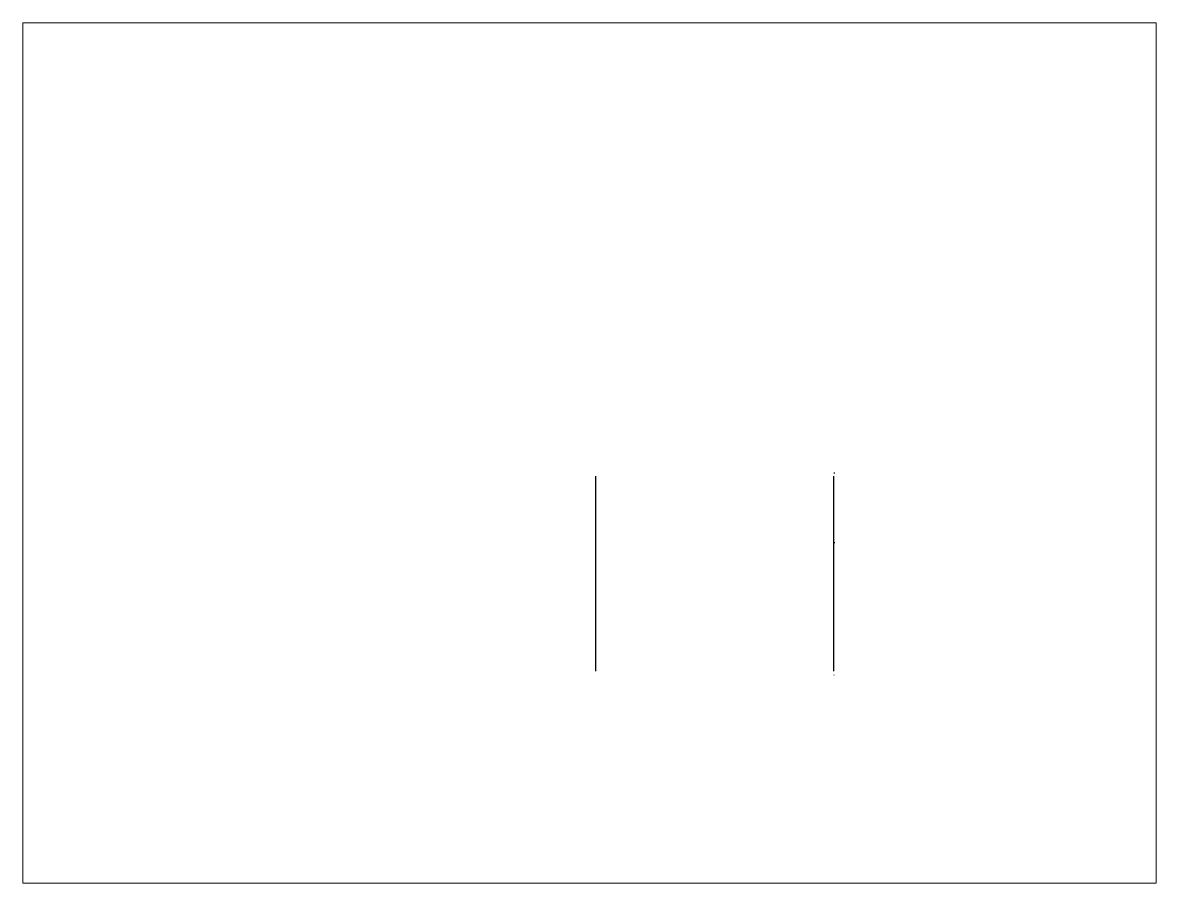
# Paper-space layout 'Presentación2' of a CAD drawing. Header units: millimetres. Extents: x 26 to 231, y 20 to 176.
# The model-space entities are those that its viewports show. They can reach past a viewport. Long polylines and large blocks are cut down to what shows.
import ezdxf

# ---------------------------------------------------------------- set-up
doc = ezdxf.new("R2010")
doc.units = ezdxf.units.MM
doc.layers.add('estructura', color=130, linetype='Continuous', plot=False)
doc.layers.add('PLANO', color=7, linetype='Continuous')

msp = doc.modelspace()

# ---------------------------------------------------------------- linework, layer by layer
at = {"layer": 'estructura'}
for p, q in [((7136.8, 3361.5, -50), (7136.8, 1721.5, -50)), ((9140.8, 1721.5, -50), (9140.8, 3361.5, -50))]:
    msp.add_line(p, q, dxfattribs=at)
at = {"layer": 'PLANO'}
for p, q in [((9140.8, 3391.5), (9149.2, 3391.5)), ((9140.8, 2805.5), (9149.2, 2805.5)), ((9140.8, 1691.5), (9144.3, 1691.5))]:
    msp.add_line(p, q, dxfattribs=at)

psp = doc.layouts.new('Presentación2')

# ---------------------------------------------------------------- viewports
at = {"layer": 'PLANO', "view_target_point": (8391.29, 2925.02)}
psp.add_viewport(center=(128.5, 97.5), size=(205.6, 156), view_center_point=(-1306.38, 632.49), view_height=7241.8228, dxfattribs=at)

doc.saveas('drawing.dxf')
